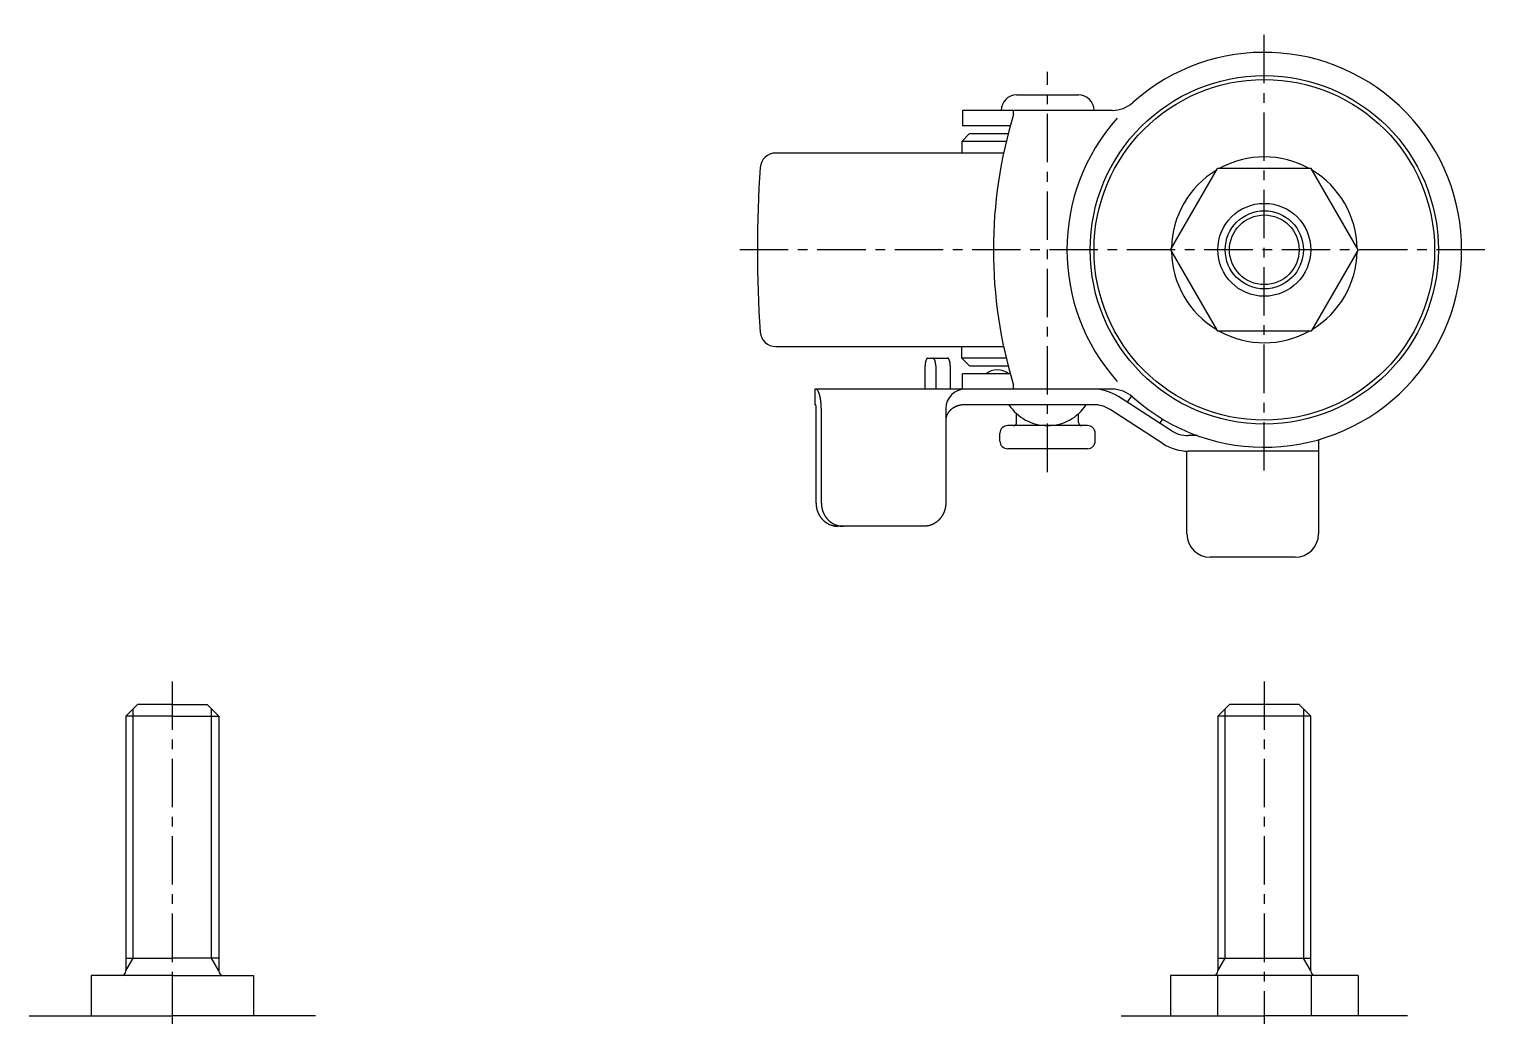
# Model space of a CAD drawing. Extents: x -9 to 224, y 0 to 262.
# Drawn here: x 35.9 to 224, y 135 to 262.4 of the extents above; entities that cross this region are included whole.
import ezdxf

# ---------------------------------------------------------------- set-up
doc = ezdxf.new("R2010")
doc.units = 0
doc.header["$LTSCALE"] = 5
doc.linetypes.add('CENTER', pattern=[2, 1.25, -0.25, 0.25, -0.25])
doc.layers.get('0').update_dxf_attribs({"linetype": 'CONTINUOUS'})
doc.layers.add('CENTER', color=1, linetype='CENTER')

msp = doc.modelspace()

# ---------------------------------------------------------------- linework, layer by layer
at = {"color": 7, "linetype": 'CONTINUOUS'}
for p, q in [((163.521041, 253.934606), (171.521041, 253.934606)), ((156.521041, 251.934606), (156.521041, 249.934606)), ((175.867797, 251.934606), (156.521041, 251.934606)), ((163.121017, 251.405645), (163.121017, 251.934606)), ((156.421041, 247.934606), (157.421041, 248.934606)), ((162.693712, 249.934606), (156.521041, 249.934606)), ((157.421041, 248.934606), (161.121041, 248.934606)), ((161.121041, 248.934606), (162.426291, 248.934606)), ((135.072077, 246.434606), (132.393978, 246.434606)), ((161.837569, 246.434606), (135.072077, 246.434606)), ((156.421041, 247.934606), (156.421041, 246.434606)), ((162.177233, 247.934606), (156.421041, 247.934606)), ((183.396688, 233.934606), (189.458866, 244.434606)), ((201.583217, 244.434606), (189.458866, 244.434606)), ((207.645394, 233.934606), (201.583217, 244.434606)), ((183.396688, 233.934606), (189.458866, 223.434606)), ((207.645394, 233.934606), (201.583217, 223.434606)), ((201.583217, 223.434606), (189.458866, 223.434606)), ((132.393978, 221.434606), (135.072077, 221.434606)), ((135.072077, 221.434606), (161.837569, 221.434606)), ((156.421041, 219.934606), (156.421041, 221.434606)), ((151.701039, 215.934606), (151.701039, 218.934606)), ((152.043059, 219.934606), (154.606484, 219.934606)), ((153.069119, 218.934606), (153.069119, 215.934606)), ((154.948505, 218.934606), (154.948505, 215.934606)), ((156.421041, 219.934606), (157.421041, 218.934606)), ((162.177233, 219.934606), (156.421041, 219.934606)), ((157.421041, 218.934606), (161.121041, 218.934606)), ((161.121041, 218.934606), (162.426291, 218.934606)), ((162.693712, 217.934606), (156.521041, 217.934606)), ((156.521041, 215.934606), (156.521041, 217.934606)), ((163.121017, 215.934606), (163.121017, 216.463566)), ((137.430595, 215.934606), (137.430595, 213.934606)), ((173.433421, 215.934606), (137.430595, 215.934606)), ((167.521041, 215.934606), (156.521041, 215.934606)), ((175.867797, 215.934606), (156.521041, 215.934606)), ((183.532271, 210.570886), (176.680285, 214.980185)), ((178.346997, 215.073645), (177.816392, 214.249093)), ((137.591466, 213.934606), (137.430595, 213.934606)), ((137.607375, 201.234606), (137.607375, 213.234606)), ((137.607375, 201.234606), (137.607375, 213.234606)), ((138.291415, 201.234606), (138.291415, 213.234606)), ((154.368796, 213.434606), (154.368796, 201.234606)), ((173.433421, 213.934606), (156.868796, 213.934606)), ((163.521041, 211.634606), (163.521041, 212.769467)), ((171.521041, 211.634606), (171.521041, 212.769467)), ((182.449983, 208.889026), (175.597997, 213.298325)), ((172.671041, 211.234606), (162.371041, 211.234606)), ((182.370815, 212.086916), (182.021041, 211.543373)), ((161.371041, 209.234606), (161.371041, 210.234606)), ((173.671041, 209.234606), (173.671041, 210.234606)), ((186.904198, 209.934606), (185.696847, 209.934606)), ((202.521041, 209.414206), (202.521041, 197.234606)), ((172.671041, 208.234606), (162.371041, 208.234606)), ((185.521041, 197.234606), (185.521041, 207.937182)), ((202.521041, 207.934606), (185.696847, 207.934606)), ((151.549718, 198.234606), (140.426453, 198.234606)), ((199.521041, 194.234606), (188.521041, 194.234606)), ((48.434495, 173.701146), (49.934495, 175.201146)), ((54.434495, 175.201146), (49.934495, 175.201146)), ((54.434495, 175.201146), (58.934495, 175.201146)), ((60.434495, 173.701146), (58.934495, 175.201146)), ((189.521041, 173.701146), (191.021041, 175.201146)), ((200.021041, 175.201146), (191.021041, 175.201146)), ((201.521041, 173.701146), (200.021041, 175.201146)), ((54.434495, 173.701146), (48.434495, 173.701146)), ((48.434495, 173.701146), (48.434495, 140.801146)), ((54.434495, 173.701146), (60.434495, 173.701146)), ((60.434495, 173.701146), (60.434495, 140.801146)), ((201.521041, 173.701146), (189.521041, 173.701146)), ((189.521041, 173.701146), (189.521041, 140.801146)), ((201.521041, 140.801146), (201.521041, 173.701146)), ((48.434495, 142.446594), (54.434495, 142.446594)), ((60.434495, 142.446594), (54.434495, 142.446594)), ((189.521041, 142.446594), (201.521041, 142.446594)), ((43.934495, 140.201146), (43.934495, 135.001146)), ((54.434495, 140.201146), (43.934495, 140.201146)), ((54.434495, 140.201146), (54.434495, 135.001146)), ((54.434495, 140.201146), (64.934495, 140.201146)), ((64.934495, 140.201146), (64.934495, 135.001146)), ((64.934495, 140.201146), (64.934495, 135.001146)), ((183.396688, 140.201146), (183.396688, 135.001146)), ((207.645394, 140.201146), (183.396688, 140.201146)), ((189.458866, 140.201146), (189.458866, 135.001146)), ((201.583217, 140.201146), (201.583217, 135.001146)), ((207.645394, 140.201146), (207.645394, 135.001146)), ((35.934495, 135.001146), (54.434495, 135.001146)), ((72.934495, 135.001146), (54.434495, 135.001146)), ((177.021041, 135.001146), (195.521041, 135.001146)), ((214.021041, 135.001146), (195.521041, 135.001146))]:
    msp.add_line(p, q, dxfattribs=at)
at = {"color": 3, "linetype": 'CONTINUOUS'}
for p, q in [((49.384495, 142.446594), (49.384495, 174.651146)), ((59.484495, 142.446594), (59.484495, 174.651146)), ((190.471041, 142.446594), (190.471041, 174.651146)), ((200.571041, 174.651146), (200.571041, 142.446594)), ((48.434495, 140.801146), (49.384495, 142.446594)), ((60.434495, 140.801146), (59.484495, 142.446594)), ((189.521041, 140.801146), (190.471041, 142.446594)), ((201.521041, 140.801146), (200.571041, 142.446594))]:
    msp.add_line(p, q, dxfattribs=at)
at = {"color": 7, "linetype": 'CONTINUOUS'}
for points in [[(152.043, 219.935, 0), (152.039, 219.935, 0), (152.035, 219.934, 0), (152.03, 219.934, 0), (152.026, 219.933, 0), (152.022, 219.933, 0), (152.018, 219.932, 0), (152.014, 219.931, 0), (152.01, 219.93, 0), (152.005, 219.929, 0), (152.001, 219.927, 0), (151.997, 219.926, 0), (151.993, 219.924, 0), (151.989, 219.922, 0), (151.985, 219.92, 0), (151.98, 219.918, 0), (151.976, 219.915, 0), (151.972, 219.913, 0), (151.968, 219.91, 0), (151.964, 219.908, 0), (151.96, 219.905, 0), (151.956, 219.902, 0), (151.952, 219.898, 0), (151.948, 219.895, 0), (151.944, 219.892, 0), (151.94, 219.888, 0), (151.936, 219.884, 0), (151.932, 219.88, 0), (151.928, 219.876, 0), (151.924, 219.872, 0), (151.92, 219.868, 0), (151.916, 219.863, 0), (151.912, 219.858, 0), (151.908, 219.854, 0), (151.904, 219.849, 0), (151.901, 219.844, 0), (151.897, 219.839, 0), (151.893, 219.833, 0), (151.889, 219.828, 0), (151.886, 219.822, 0), (151.882, 219.817, 0), (151.878, 219.811, 0), (151.874, 219.805, 0), (151.871, 219.799, 0), (151.867, 219.792, 0), (151.864, 219.786, 0), (151.86, 219.779, 0), (151.857, 219.773, 0), (151.853, 219.766, 0), (151.85, 219.759, 0), (151.846, 219.752, 0), (151.843, 219.745, 0), (151.839, 219.738, 0), (151.836, 219.73, 0), (151.833, 219.723, 0), (151.829, 219.715, 0), (151.826, 219.708, 0), (151.823, 219.7, 0), (151.82, 219.692, 0), (151.816, 219.684, 0), (151.813, 219.676, 0), (151.81, 219.667, 0), (151.807, 219.659, 0), (151.804, 219.65, 0), (151.801, 219.642, 0), (151.798, 219.633, 0), (151.795, 219.624, 0), (151.792, 219.615, 0), (151.79, 219.606, 0), (151.787, 219.597, 0), (151.784, 219.588, 0), (151.781, 219.578, 0), (151.779, 219.569, 0), (151.776, 219.559, 0), (151.773, 219.55, 0), (151.771, 219.54, 0), (151.768, 219.53, 0), (151.766, 219.52, 0), (151.763, 219.51, 0), (151.761, 219.5, 0), (151.759, 219.49, 0), (151.756, 219.48, 0), (151.754, 219.47, 0), (151.752, 219.459, 0), (151.75, 219.449, 0), (151.748, 219.438, 0), (151.745, 219.428, 0), (151.743, 219.417, 0), (151.741, 219.406, 0), (151.739, 219.395, 0), (151.738, 219.384, 0), (151.736, 219.373, 0), (151.734, 219.362, 0), (151.732, 219.351, 0), (151.73, 219.34, 0), (151.729, 219.329, 0), (151.727, 219.317, 0), (151.725, 219.306, 0), (151.724, 219.295, 0), (151.722, 219.283, 0), (151.721, 219.271, 0), (151.72, 219.26, 0), (151.718, 219.248, 0), (151.717, 219.237, 0), (151.716, 219.225, 0), (151.715, 219.213, 0), (151.713, 219.201, 0), (151.712, 219.189, 0), (151.711, 219.178, 0), (151.71, 219.166, 0), (151.709, 219.154, 0), (151.708, 219.142, 0), (151.708, 219.13, 0), (151.707, 219.118, 0), (151.706, 219.106, 0), (151.705, 219.093, 0), (151.705, 219.081, 0), (151.704, 219.069, 0), (151.704, 219.057, 0), (151.703, 219.045, 0), (151.703, 219.033, 0), (151.702, 219.02, 0), (151.702, 219.008, 0), (151.702, 218.996, 0), (151.701, 218.984, 0), (151.701, 218.971, 0), (151.701, 218.959, 0), (151.701, 218.947, 0), (151.701, 218.935, 0)], [(153.069, 218.935, 0), (153.069, 218.947, 0), (153.069, 218.959, 0), (153.069, 218.971, 0), (153.069, 218.984, 0), (153.068, 218.996, 0), (153.068, 219.008, 0), (153.068, 219.02, 0), (153.067, 219.033, 0), (153.067, 219.045, 0), (153.067, 219.057, 0), (153.066, 219.069, 0), (153.065, 219.081, 0), (153.065, 219.093, 0), (153.064, 219.106, 0), (153.063, 219.118, 0), (153.063, 219.13, 0), (153.062, 219.142, 0), (153.061, 219.154, 0), (153.06, 219.166, 0), (153.059, 219.178, 0), (153.058, 219.189, 0), (153.057, 219.201, 0), (153.056, 219.213, 0), (153.054, 219.225, 0), (153.053, 219.237, 0), (153.052, 219.248, 0), (153.051, 219.26, 0), (153.049, 219.271, 0), (153.048, 219.283, 0), (153.046, 219.295, 0), (153.045, 219.306, 0), (153.043, 219.317, 0), (153.041, 219.329, 0), (153.04, 219.34, 0), (153.038, 219.351, 0), (153.036, 219.362, 0), (153.034, 219.373, 0), (153.033, 219.384, 0), (153.031, 219.395, 0), (153.029, 219.406, 0), (153.027, 219.417, 0), (153.025, 219.428, 0), (153.023, 219.438, 0), (153.02, 219.449, 0), (153.018, 219.459, 0), (153.016, 219.47, 0), (153.014, 219.48, 0), (153.011, 219.49, 0), (153.009, 219.5, 0), (153.007, 219.51, 0), (153.004, 219.52, 0), (153.002, 219.53, 0), (152.999, 219.54, 0), (152.997, 219.55, 0), (152.994, 219.559, 0), (152.991, 219.569, 0), (152.989, 219.578, 0), (152.986, 219.588, 0), (152.983, 219.597, 0), (152.981, 219.606, 0), (152.978, 219.615, 0), (152.975, 219.624, 0), (152.972, 219.633, 0), (152.969, 219.642, 0), (152.966, 219.65, 0), (152.963, 219.659, 0), (152.96, 219.667, 0), (152.957, 219.676, 0), (152.954, 219.684, 0), (152.95, 219.692, 0), (152.947, 219.7, 0), (152.944, 219.708, 0), (152.941, 219.715, 0), (152.938, 219.723, 0), (152.934, 219.73, 0), (152.931, 219.738, 0), (152.927, 219.745, 0), (152.924, 219.752, 0), (152.921, 219.759, 0), (152.917, 219.766, 0), (152.914, 219.773, 0), (152.91, 219.779, 0), (152.907, 219.786, 0), (152.903, 219.792, 0), (152.899, 219.799, 0), (152.896, 219.805, 0), (152.892, 219.811, 0), (152.888, 219.817, 0), (152.885, 219.822, 0), (152.881, 219.828, 0), (152.877, 219.833, 0), (152.873, 219.839, 0), (152.87, 219.844, 0), (152.866, 219.849, 0), (152.862, 219.854, 0), (152.858, 219.858, 0), (152.854, 219.863, 0), (152.85, 219.868, 0), (152.846, 219.872, 0), (152.842, 219.876, 0), (152.838, 219.88, 0), (152.834, 219.884, 0), (152.83, 219.888, 0), (152.826, 219.892, 0), (152.822, 219.895, 0), (152.818, 219.898, 0), (152.814, 219.902, 0), (152.81, 219.905, 0), (152.806, 219.908, 0), (152.802, 219.91, 0), (152.798, 219.913, 0), (152.794, 219.915, 0), (152.79, 219.918, 0), (152.786, 219.92, 0), (152.781, 219.922, 0), (152.777, 219.924, 0), (152.773, 219.926, 0), (152.769, 219.927, 0), (152.765, 219.929, 0), (152.761, 219.93, 0), (152.756, 219.931, 0), (152.752, 219.932, 0), (152.748, 219.933, 0), (152.744, 219.933, 0), (152.74, 219.934, 0), (152.735, 219.934, 0), (152.731, 219.935, 0), (152.727, 219.935, 0)], [(154.949, 218.935, 0), (154.948, 218.947, 0), (154.948, 218.959, 0), (154.948, 218.971, 0), (154.948, 218.984, 0), (154.948, 218.996, 0), (154.948, 219.008, 0), (154.947, 219.02, 0), (154.947, 219.033, 0), (154.946, 219.045, 0), (154.946, 219.057, 0), (154.945, 219.069, 0), (154.945, 219.081, 0), (154.944, 219.093, 0), (154.943, 219.106, 0), (154.943, 219.118, 0), (154.942, 219.13, 0), (154.941, 219.142, 0), (154.94, 219.154, 0), (154.939, 219.166, 0), (154.938, 219.178, 0), (154.937, 219.189, 0), (154.936, 219.201, 0), (154.935, 219.213, 0), (154.934, 219.225, 0), (154.933, 219.237, 0), (154.931, 219.248, 0), (154.93, 219.26, 0), (154.929, 219.271, 0), (154.927, 219.283, 0), (154.926, 219.295, 0), (154.924, 219.306, 0), (154.922, 219.317, 0), (154.921, 219.329, 0), (154.919, 219.34, 0), (154.917, 219.351, 0), (154.916, 219.362, 0), (154.914, 219.373, 0), (154.912, 219.384, 0), (154.91, 219.395, 0), (154.908, 219.406, 0), (154.906, 219.417, 0), (154.904, 219.428, 0), (154.902, 219.438, 0), (154.9, 219.449, 0), (154.898, 219.459, 0), (154.895, 219.47, 0), (154.893, 219.48, 0), (154.891, 219.49, 0), (154.889, 219.5, 0), (154.886, 219.51, 0), (154.884, 219.52, 0), (154.881, 219.53, 0), (154.879, 219.54, 0), (154.876, 219.55, 0), (154.874, 219.559, 0), (154.871, 219.569, 0), (154.868, 219.578, 0), (154.865, 219.588, 0), (154.863, 219.597, 0), (154.86, 219.606, 0), (154.857, 219.615, 0), (154.854, 219.624, 0), (154.851, 219.633, 0), (154.848, 219.642, 0), (154.845, 219.65, 0), (154.842, 219.659, 0), (154.839, 219.667, 0), (154.836, 219.676, 0), (154.833, 219.684, 0), (154.83, 219.692, 0), (154.827, 219.7, 0), (154.823, 219.708, 0), (154.82, 219.715, 0), (154.817, 219.723, 0), (154.814, 219.73, 0), (154.81, 219.738, 0), (154.807, 219.745, 0), (154.803, 219.752, 0), (154.8, 219.759, 0), (154.797, 219.766, 0), (154.793, 219.773, 0), (154.789, 219.779, 0), (154.786, 219.786, 0), (154.782, 219.792, 0), (154.779, 219.799, 0), (154.775, 219.805, 0), (154.771, 219.811, 0), (154.768, 219.817, 0), (154.764, 219.822, 0), (154.76, 219.828, 0), (154.756, 219.833, 0), (154.753, 219.839, 0), (154.749, 219.844, 0), (154.745, 219.849, 0), (154.741, 219.854, 0), (154.737, 219.858, 0), (154.733, 219.863, 0), (154.73, 219.868, 0), (154.726, 219.872, 0), (154.722, 219.876, 0), (154.718, 219.88, 0), (154.714, 219.884, 0), (154.71, 219.888, 0), (154.706, 219.892, 0), (154.702, 219.895, 0), (154.698, 219.898, 0), (154.694, 219.902, 0), (154.69, 219.905, 0), (154.686, 219.908, 0), (154.681, 219.91, 0), (154.677, 219.913, 0), (154.673, 219.915, 0), (154.669, 219.918, 0), (154.665, 219.92, 0), (154.661, 219.922, 0), (154.657, 219.924, 0), (154.653, 219.926, 0), (154.648, 219.927, 0), (154.644, 219.929, 0), (154.64, 219.93, 0), (154.636, 219.931, 0), (154.632, 219.932, 0), (154.627, 219.933, 0), (154.623, 219.933, 0), (154.619, 219.934, 0), (154.615, 219.934, 0), (154.611, 219.935, 0), (154.606, 219.935, 0)], [(138.291, 213.235, 0), (138.291, 213.268, 0), (138.291, 213.301, 0), (138.291, 213.334, 0), (138.291, 213.367, 0), (138.29, 213.4, 0), (138.29, 213.433, 0), (138.289, 213.466, 0), (138.288, 213.499, 0), (138.287, 213.532, 0), (138.286, 213.565, 0), (138.285, 213.598, 0), (138.284, 213.631, 0), (138.283, 213.664, 0), (138.281, 213.696, 0), (138.28, 213.729, 0), (138.278, 213.761, 0), (138.276, 213.794, 0), (138.274, 213.826, 0), (138.272, 213.858, 0), (138.27, 213.891, 0), (138.268, 213.923, 0), (138.266, 213.955, 0), (138.264, 213.987, 0), (138.261, 214.018, 0), (138.259, 214.05, 0), (138.256, 214.082, 0), (138.253, 214.113, 0), (138.25, 214.144, 0), (138.248, 214.175, 0), (138.245, 214.206, 0), (138.241, 214.237, 0), (138.238, 214.268, 0), (138.235, 214.298, 0), (138.231, 214.329, 0), (138.228, 214.359, 0), (138.224, 214.389, 0), (138.22, 214.419, 0), (138.217, 214.449, 0), (138.213, 214.478, 0), (138.209, 214.507, 0), (138.205, 214.537, 0), (138.2, 214.565, 0), (138.196, 214.594, 0), (138.192, 214.623, 0), (138.187, 214.651, 0), (138.183, 214.679, 0), (138.178, 214.707, 0), (138.173, 214.735, 0), (138.169, 214.762, 0), (138.164, 214.789, 0), (138.159, 214.816, 0), (138.154, 214.843, 0), (138.149, 214.869, 0), (138.143, 214.896, 0), (138.138, 214.922, 0), (138.133, 214.947, 0), (138.127, 214.973, 0), (138.121, 214.998, 0), (138.116, 215.023, 0), (138.11, 215.048, 0), (138.104, 215.072, 0), (138.098, 215.096, 0), (138.092, 215.12, 0), (138.086, 215.144, 0), (138.08, 215.167, 0), (138.074, 215.19, 0), (138.068, 215.213, 0), (138.062, 215.235, 0), (138.055, 215.257, 0), (138.049, 215.279, 0), (138.042, 215.301, 0), (138.036, 215.322, 0), (138.029, 215.343, 0), (138.022, 215.363, 0), (138.015, 215.383, 0), (138.008, 215.403, 0), (138.001, 215.423, 0), (137.995, 215.442, 0), (137.987, 215.461, 0), (137.98, 215.48, 0), (137.973, 215.498, 0), (137.966, 215.516, 0), (137.959, 215.533, 0), (137.951, 215.55, 0), (137.944, 215.567, 0), (137.936, 215.584, 0), (137.929, 215.6, 0), (137.921, 215.616, 0), (137.914, 215.631, 0), (137.906, 215.646, 0), (137.898, 215.661, 0), (137.891, 215.675, 0), (137.883, 215.689, 0), (137.875, 215.703, 0), (137.867, 215.716, 0), (137.859, 215.729, 0), (137.851, 215.742, 0), (137.843, 215.754, 0), (137.835, 215.765, 0), (137.827, 215.777, 0), (137.819, 215.788, 0), (137.811, 215.798, 0), (137.803, 215.809, 0), (137.795, 215.818, 0), (137.786, 215.828, 0), (137.778, 215.837, 0), (137.77, 215.845, 0), (137.762, 215.854, 0), (137.753, 215.862, 0), (137.745, 215.869, 0), (137.736, 215.876, 0), (137.728, 215.883, 0), (137.72, 215.889, 0), (137.711, 215.895, 0), (137.703, 215.9, 0), (137.694, 215.905, 0), (137.686, 215.91, 0), (137.677, 215.914, 0), (137.669, 215.918, 0), (137.66, 215.922, 0), (137.652, 215.925, 0), (137.643, 215.927, 0), (137.634, 215.93, 0), (137.626, 215.931, 0), (137.617, 215.933, 0), (137.609, 215.934, 0), (137.6, 215.934, 0), (137.591, 215.935, 0)], [(137.607, 213.235, 0), (137.607, 213.243, 0), (137.607, 213.252, 0), (137.607, 213.26, 0), (137.607, 213.269, 0), (137.607, 213.278, 0), (137.607, 213.286, 0), (137.607, 213.295, 0), (137.607, 213.303, 0), (137.607, 213.312, 0), (137.607, 213.32, 0), (137.607, 213.329, 0), (137.607, 213.337, 0), (137.607, 213.346, 0), (137.607, 213.354, 0), (137.607, 213.363, 0), (137.607, 213.371, 0), (137.607, 213.38, 0), (137.607, 213.388, 0), (137.607, 213.396, 0), (137.607, 213.405, 0), (137.607, 213.413, 0), (137.607, 213.421, 0), (137.607, 213.43, 0), (137.607, 213.438, 0), (137.607, 213.446, 0), (137.607, 213.454, 0), (137.607, 213.462, 0), (137.606, 213.47, 0), (137.606, 213.478, 0), (137.606, 213.487, 0), (137.606, 213.495, 0), (137.606, 213.502, 0), (137.606, 213.51, 0), (137.606, 213.518, 0), (137.606, 213.526, 0), (137.606, 213.534, 0), (137.606, 213.542, 0), (137.606, 213.549, 0), (137.606, 213.557, 0), (137.605, 213.565, 0), (137.605, 213.572, 0), (137.605, 213.58, 0), (137.605, 213.587, 0), (137.605, 213.594, 0), (137.605, 213.602, 0), (137.605, 213.609, 0), (137.605, 213.616, 0), (137.605, 213.624, 0), (137.605, 213.631, 0), (137.604, 213.638, 0), (137.604, 213.645, 0), (137.604, 213.652, 0), (137.604, 213.658, 0), (137.604, 213.665, 0), (137.604, 213.672, 0), (137.604, 213.679, 0), (137.604, 213.685, 0), (137.604, 213.692, 0), (137.603, 213.698, 0), (137.603, 213.705, 0), (137.603, 213.711, 0), (137.603, 213.717, 0), (137.603, 213.723, 0), (137.603, 213.73, 0), (137.603, 213.736, 0), (137.602, 213.742, 0), (137.602, 213.747, 0), (137.602, 213.753, 0), (137.602, 213.759, 0), (137.602, 213.765, 0), (137.602, 213.77, 0), (137.602, 213.776, 0), (137.601, 213.781, 0), (137.601, 213.786, 0), (137.601, 213.792, 0), (137.601, 213.797, 0), (137.601, 213.802, 0), (137.601, 213.807, 0), (137.6, 213.812, 0), (137.6, 213.817, 0), (137.6, 213.821, 0), (137.6, 213.826, 0), (137.6, 213.831, 0), (137.6, 213.835, 0), (137.599, 213.839, 0), (137.599, 213.844, 0), (137.599, 213.848, 0), (137.599, 213.852, 0), (137.599, 213.856, 0), (137.599, 213.86, 0), (137.598, 213.864, 0), (137.598, 213.867, 0), (137.598, 213.871, 0), (137.598, 213.875, 0), (137.598, 213.878, 0), (137.598, 213.881, 0), (137.597, 213.885, 0), (137.597, 213.888, 0), (137.597, 213.891, 0), (137.597, 213.894, 0), (137.597, 213.897, 0), (137.596, 213.899, 0), (137.596, 213.902, 0), (137.596, 213.904, 0), (137.596, 213.907, 0), (137.596, 213.909, 0), (137.596, 213.911, 0), (137.595, 213.914, 0), (137.595, 213.916, 0), (137.595, 213.918, 0), (137.595, 213.919, 0), (137.595, 213.921, 0), (137.594, 213.923, 0), (137.594, 213.924, 0), (137.594, 213.926, 0), (137.594, 213.927, 0), (137.594, 213.928, 0), (137.593, 213.929, 0), (137.593, 213.93, 0), (137.593, 213.931, 0), (137.593, 213.932, 0), (137.593, 213.933, 0), (137.592, 213.933, 0), (137.592, 213.934, 0), (137.592, 213.934, 0), (137.592, 213.934, 0), (137.592, 213.935, 0), (137.591, 213.935, 0)], [(156.869, 213.935, 0), (156.838, 213.934, 0), (156.807, 213.934, 0), (156.777, 213.933, 0), (156.746, 213.932, 0), (156.715, 213.931, 0), (156.685, 213.929, 0), (156.654, 213.927, 0), (156.624, 213.925, 0), (156.593, 213.922, 0), (156.563, 213.92, 0), (156.532, 213.916, 0), (156.502, 213.913, 0), (156.472, 213.909, 0), (156.441, 213.905, 0), (156.411, 213.901, 0), (156.381, 213.896, 0), (156.351, 213.891, 0), (156.321, 213.886, 0), (156.291, 213.88, 0), (156.261, 213.875, 0), (156.232, 213.869, 0), (156.202, 213.862, 0), (156.172, 213.855, 0), (156.143, 213.848, 0), (156.114, 213.841, 0), (156.085, 213.834, 0), (156.056, 213.826, 0), (156.027, 213.818, 0), (155.998, 213.809, 0), (155.969, 213.801, 0), (155.941, 213.792, 0), (155.912, 213.782, 0), (155.884, 213.773, 0), (155.856, 213.763, 0), (155.828, 213.753, 0), (155.8, 213.743, 0), (155.772, 213.732, 0), (155.745, 213.721, 0), (155.717, 213.71, 0), (155.69, 213.698, 0), (155.663, 213.687, 0), (155.637, 213.675, 0), (155.61, 213.663, 0), (155.584, 213.65, 0), (155.557, 213.637, 0), (155.531, 213.624, 0), (155.505, 213.611, 0), (155.48, 213.598, 0), (155.454, 213.584, 0), (155.429, 213.57, 0), (155.404, 213.556, 0), (155.38, 213.541, 0), (155.355, 213.526, 0), (155.331, 213.511, 0), (155.307, 213.496, 0), (155.283, 213.481, 0), (155.259, 213.465, 0), (155.236, 213.449, 0), (155.213, 213.433, 0), (155.19, 213.417, 0), (155.167, 213.4, 0), (155.145, 213.383, 0), (155.123, 213.366, 0), (155.101, 213.349, 0), (155.079, 213.331, 0), (155.058, 213.314, 0), (155.037, 213.296, 0), (155.016, 213.278, 0), (154.996, 213.259, 0), (154.976, 213.241, 0), (154.956, 213.222, 0), (154.936, 213.203, 0), (154.917, 213.184, 0), (154.898, 213.165, 0), (154.879, 213.146, 0), (154.861, 213.126, 0), (154.843, 213.106, 0), (154.825, 213.086, 0), (154.807, 213.066, 0), (154.79, 213.046, 0), (154.773, 213.025, 0), (154.757, 213.005, 0), (154.74, 212.984, 0), (154.724, 212.963, 0), (154.709, 212.942, 0), (154.694, 212.92, 0), (154.679, 212.899, 0), (154.664, 212.877, 0), (154.65, 212.856, 0), (154.636, 212.834, 0), (154.622, 212.812, 0), (154.609, 212.79, 0), (154.596, 212.767, 0), (154.583, 212.745, 0), (154.571, 212.723, 0), (154.559, 212.7, 0), (154.548, 212.677, 0), (154.536, 212.654, 0), (154.525, 212.631, 0), (154.515, 212.608, 0), (154.505, 212.585, 0), (154.495, 212.562, 0), (154.486, 212.539, 0), (154.476, 212.515, 0), (154.468, 212.492, 0), (154.459, 212.468, 0), (154.451, 212.444, 0), (154.444, 212.421, 0), (154.436, 212.397, 0), (154.43, 212.373, 0), (154.423, 212.349, 0), (154.417, 212.325, 0), (154.411, 212.301, 0), (154.406, 212.277, 0), (154.401, 212.252, 0), (154.396, 212.228, 0), (154.392, 212.204, 0), (154.388, 212.179, 0), (154.384, 212.155, 0), (154.381, 212.131, 0), (154.378, 212.106, 0), (154.376, 212.082, 0), (154.374, 212.057, 0), (154.372, 212.033, 0), (154.37, 212.008, 0), (154.37, 211.984, 0), (154.369, 211.959, 0), (154.369, 211.935, 0)], [(137.607, 201.235, 0), (137.608, 201.198, 0), (137.608, 201.161, 0), (137.609, 201.124, 0), (137.611, 201.087, 0), (137.613, 201.051, 0), (137.615, 201.014, 0), (137.618, 200.977, 0), (137.621, 200.941, 0), (137.625, 200.904, 0), (137.629, 200.867, 0), (137.633, 200.831, 0), (137.638, 200.794, 0), (137.643, 200.758, 0), (137.649, 200.722, 0), (137.655, 200.685, 0), (137.662, 200.649, 0), (137.668, 200.613, 0), (137.676, 200.577, 0), (137.684, 200.541, 0), (137.692, 200.506, 0), (137.7, 200.47, 0), (137.709, 200.434, 0), (137.719, 200.399, 0), (137.729, 200.364, 0), (137.739, 200.329, 0), (137.75, 200.294, 0), (137.761, 200.259, 0), (137.772, 200.224, 0), (137.784, 200.189, 0), (137.796, 200.155, 0), (137.809, 200.121, 0), (137.822, 200.087, 0), (137.835, 200.053, 0), (137.849, 200.019, 0), (137.863, 199.985, 0), (137.878, 199.952, 0), (137.893, 199.919, 0), (137.908, 199.886, 0), (137.924, 199.853, 0), (137.94, 199.82, 0), (137.957, 199.788, 0), (137.974, 199.756, 0), (137.991, 199.724, 0), (138.008, 199.692, 0), (138.026, 199.661, 0), (138.045, 199.63, 0), (138.063, 199.599, 0), (138.082, 199.568, 0), (138.102, 199.537, 0), (138.122, 199.507, 0), (138.142, 199.477, 0), (138.162, 199.448, 0), (138.183, 199.418, 0), (138.204, 199.389, 0), (138.225, 199.36, 0), (138.247, 199.331, 0), (138.269, 199.303, 0), (138.292, 199.275, 0), (138.315, 199.247, 0), (138.338, 199.22, 0), (138.361, 199.193, 0), (138.385, 199.166, 0), (138.409, 199.139, 0), (138.433, 199.113, 0), (138.458, 199.087, 0), (138.483, 199.062, 0), (138.508, 199.037, 0), (138.533, 199.012, 0), (138.559, 198.987, 0), (138.585, 198.963, 0), (138.611, 198.939, 0), (138.638, 198.916, 0), (138.665, 198.892, 0), (138.692, 198.87, 0), (138.719, 198.847, 0), (138.747, 198.825, 0), (138.775, 198.803, 0), (138.803, 198.782, 0), (138.832, 198.761, 0), (138.86, 198.74, 0), (138.889, 198.72, 0), (138.918, 198.7, 0), (138.948, 198.681, 0), (138.977, 198.661, 0), (139.007, 198.643, 0), (139.037, 198.624, 0), (139.067, 198.606, 0), (139.098, 198.589, 0), (139.128, 198.572, 0), (139.159, 198.555, 0), (139.19, 198.539, 0), (139.221, 198.523, 0), (139.253, 198.507, 0), (139.284, 198.492, 0), (139.316, 198.477, 0), (139.348, 198.463, 0), (139.38, 198.449, 0), (139.412, 198.436, 0), (139.444, 198.423, 0), (139.477, 198.41, 0), (139.509, 198.398, 0), (139.542, 198.386, 0), (139.575, 198.375, 0), (139.608, 198.364, 0), (139.641, 198.353, 0), (139.675, 198.343, 0), (139.708, 198.334, 0), (139.741, 198.325, 0), (139.775, 198.316, 0), (139.809, 198.307, 0), (139.843, 198.3, 0), (139.876, 198.292, 0), (139.91, 198.285, 0), (139.944, 198.279, 0), (139.979, 198.273, 0), (140.013, 198.267, 0), (140.047, 198.262, 0), (140.081, 198.257, 0), (140.116, 198.253, 0), (140.15, 198.249, 0), (140.185, 198.246, 0), (140.219, 198.243, 0), (140.254, 198.24, 0), (140.288, 198.238, 0), (140.323, 198.237, 0), (140.357, 198.236, 0), (140.392, 198.235, 0), (140.426, 198.235, 0)], [(138.291, 201.235, 0), (138.292, 201.198, 0), (138.292, 201.161, 0), (138.293, 201.124, 0), (138.295, 201.087, 0), (138.297, 201.051, 0), (138.299, 201.014, 0), (138.302, 200.977, 0), (138.305, 200.941, 0), (138.309, 200.904, 0), (138.313, 200.867, 0), (138.317, 200.831, 0), (138.322, 200.794, 0), (138.327, 200.758, 0), (138.333, 200.722, 0), (138.339, 200.685, 0), (138.346, 200.649, 0), (138.353, 200.613, 0), (138.36, 200.577, 0), (138.368, 200.541, 0), (138.376, 200.506, 0), (138.385, 200.47, 0), (138.394, 200.434, 0), (138.403, 200.399, 0), (138.413, 200.364, 0), (138.423, 200.329, 0), (138.434, 200.294, 0), (138.445, 200.259, 0), (138.456, 200.224, 0), (138.468, 200.189, 0), (138.48, 200.155, 0), (138.493, 200.121, 0), (138.506, 200.087, 0), (138.519, 200.053, 0), (138.533, 200.019, 0), (138.547, 199.985, 0), (138.562, 199.952, 0), (138.577, 199.919, 0), (138.592, 199.886, 0), (138.608, 199.853, 0), (138.624, 199.82, 0), (138.641, 199.788, 0), (138.658, 199.756, 0), (138.675, 199.724, 0), (138.692, 199.692, 0), (138.71, 199.661, 0), (138.729, 199.63, 0), (138.747, 199.599, 0), (138.767, 199.568, 0), (138.786, 199.537, 0), (138.806, 199.507, 0), (138.826, 199.477, 0), (138.846, 199.448, 0), (138.867, 199.418, 0), (138.888, 199.389, 0), (138.91, 199.36, 0), (138.931, 199.331, 0), (138.953, 199.303, 0), (138.976, 199.275, 0), (138.999, 199.247, 0), (139.022, 199.22, 0), (139.045, 199.193, 0), (139.069, 199.166, 0), (139.093, 199.139, 0), (139.117, 199.113, 0), (139.142, 199.087, 0), (139.167, 199.062, 0), (139.192, 199.037, 0), (139.217, 199.012, 0), (139.243, 198.987, 0), (139.269, 198.963, 0), (139.295, 198.939, 0), (139.322, 198.916, 0), (139.349, 198.892, 0), (139.376, 198.87, 0), (139.404, 198.847, 0), (139.431, 198.825, 0), (139.459, 198.803, 0), (139.487, 198.782, 0), (139.516, 198.761, 0), (139.544, 198.74, 0), (139.573, 198.72, 0), (139.602, 198.7, 0), (139.632, 198.681, 0), (139.661, 198.661, 0), (139.691, 198.643, 0), (139.721, 198.624, 0), (139.751, 198.606, 0), (139.782, 198.589, 0), (139.812, 198.572, 0), (139.843, 198.555, 0), (139.874, 198.539, 0), (139.905, 198.523, 0), (139.937, 198.507, 0), (139.968, 198.492, 0), (140, 198.477, 0), (140.032, 198.463, 0), (140.064, 198.449, 0), (140.096, 198.436, 0), (140.128, 198.423, 0), (140.161, 198.41, 0), (140.193, 198.398, 0), (140.226, 198.386, 0), (140.259, 198.375, 0), (140.292, 198.364, 0), (140.325, 198.353, 0), (140.359, 198.343, 0), (140.392, 198.334, 0), (140.426, 198.325, 0), (140.459, 198.316, 0), (140.493, 198.307, 0), (140.527, 198.3, 0), (140.561, 198.292, 0), (140.594, 198.285, 0), (140.629, 198.279, 0), (140.663, 198.273, 0), (140.697, 198.267, 0), (140.731, 198.262, 0), (140.765, 198.257, 0), (140.8, 198.253, 0), (140.834, 198.249, 0), (140.869, 198.246, 0), (140.903, 198.243, 0), (140.938, 198.24, 0), (140.972, 198.238, 0), (141.007, 198.237, 0), (141.041, 198.236, 0), (141.076, 198.235, 0), (141.11, 198.235, 0)], [(154.369, 201.235, 0), (154.369, 201.198, 0), (154.368, 201.161, 0), (154.367, 201.124, 0), (154.365, 201.087, 0), (154.363, 201.051, 0), (154.361, 201.014, 0), (154.358, 200.977, 0), (154.355, 200.941, 0), (154.352, 200.904, 0), (154.348, 200.867, 0), (154.343, 200.831, 0), (154.338, 200.794, 0), (154.333, 200.758, 0), (154.327, 200.722, 0), (154.321, 200.685, 0), (154.315, 200.649, 0), (154.308, 200.613, 0), (154.3, 200.577, 0), (154.293, 200.541, 0), (154.284, 200.506, 0), (154.276, 200.47, 0), (154.267, 200.434, 0), (154.257, 200.399, 0), (154.247, 200.364, 0), (154.237, 200.329, 0), (154.227, 200.294, 0), (154.215, 200.259, 0), (154.204, 200.224, 0), (154.192, 200.189, 0), (154.18, 200.155, 0), (154.167, 200.121, 0), (154.154, 200.087, 0), (154.141, 200.053, 0), (154.127, 200.019, 0), (154.113, 199.985, 0), (154.098, 199.952, 0), (154.083, 199.919, 0), (154.068, 199.886, 0), (154.052, 199.853, 0), (154.036, 199.82, 0), (154.019, 199.788, 0), (154.003, 199.756, 0), (153.985, 199.724, 0), (153.968, 199.692, 0), (153.95, 199.661, 0), (153.931, 199.63, 0), (153.913, 199.599, 0), (153.894, 199.568, 0), (153.874, 199.537, 0), (153.855, 199.507, 0), (153.834, 199.477, 0), (153.814, 199.448, 0), (153.793, 199.418, 0), (153.772, 199.389, 0), (153.751, 199.36, 0), (153.729, 199.331, 0), (153.707, 199.303, 0), (153.684, 199.275, 0), (153.662, 199.247, 0), (153.639, 199.22, 0), (153.615, 199.193, 0), (153.591, 199.166, 0), (153.567, 199.139, 0), (153.543, 199.113, 0), (153.518, 199.087, 0), (153.494, 199.062, 0), (153.468, 199.037, 0), (153.443, 199.012, 0), (153.417, 198.987, 0), (153.391, 198.963, 0), (153.365, 198.939, 0), (153.338, 198.916, 0), (153.311, 198.892, 0), (153.284, 198.87, 0), (153.257, 198.847, 0), (153.229, 198.825, 0), (153.201, 198.803, 0), (153.173, 198.782, 0), (153.145, 198.761, 0), (153.116, 198.74, 0), (153.087, 198.72, 0), (153.058, 198.7, 0), (153.029, 198.681, 0), (152.999, 198.661, 0), (152.969, 198.643, 0), (152.939, 198.624, 0), (152.909, 198.606, 0), (152.879, 198.589, 0), (152.848, 198.572, 0), (152.817, 198.555, 0), (152.786, 198.539, 0), (152.755, 198.523, 0), (152.724, 198.507, 0), (152.692, 198.492, 0), (152.66, 198.477, 0), (152.629, 198.463, 0), (152.596, 198.449, 0), (152.564, 198.436, 0), (152.532, 198.423, 0), (152.499, 198.41, 0), (152.467, 198.398, 0), (152.434, 198.386, 0), (152.401, 198.375, 0), (152.368, 198.364, 0), (152.335, 198.353, 0), (152.302, 198.343, 0), (152.268, 198.334, 0), (152.235, 198.325, 0), (152.201, 198.316, 0), (152.167, 198.307, 0), (152.134, 198.3, 0), (152.1, 198.292, 0), (152.066, 198.285, 0), (152.032, 198.279, 0), (151.998, 198.273, 0), (151.963, 198.267, 0), (151.929, 198.262, 0), (151.895, 198.257, 0), (151.86, 198.253, 0), (151.826, 198.249, 0), (151.792, 198.246, 0), (151.757, 198.243, 0), (151.723, 198.24, 0), (151.688, 198.238, 0), (151.653, 198.237, 0), (151.619, 198.236, 0), (151.584, 198.235, 0), (151.55, 198.235, 0)]]:
    msp.add_polyline3d(points, dxfattribs=at)
for radius in [22.5, 22, 6, 4.5]:
    msp.add_circle((195.521041, 233.934606), radius, dxfattribs=at)
at = {"color": 3, "linetype": 'CONTINUOUS'}
msp.add_circle((195.521041, 233.934606), 5.05, dxfattribs=at)
at = {"color": 7, "linetype": 'CONTINUOUS'}
for centre, radius, start, end in [((195.521041, 233.934606), 25.5, 228.224652, 131.775348), ((163.521041, 251.934606), 2, 90, 180), ((171.521041, 251.934606), 2, 0, 90), ((175.867797, 255.934606), 4, 270, 311.775348), ((220.521041, 233.934606), 60, 163.071147, 196.928853), ((195.521041, 233.934606), 25.5, 138.189685, 221.810315), ((132.393978, 244.434606), 2, 90, 175.931679), ((280.021041, 233.934606), 150, 175.931679, 184.068321), ((195.521041, 233.934606), 12, 61.044976, 118.955024), ((195.521041, 233.934606), 12, 121.044953, 178.955047), ((195.521041, 233.934606), 12, 1.044953, 58.955047), ((195.521041, 233.934606), 12, 181.044953, 238.955047), ((195.521041, 233.934606), 12, 301.044953, 358.955047), ((132.393978, 223.434606), 2, 184.068321, 270), ((195.521041, 233.934606), 12, 241.044976, 298.955024), ((161.021041, 215.934246), 2.50036, 53.132852, 126.867148), ((156.868796, 213.434606), 2.5, 90, 180), ((173.433421, 209.934606), 6, 57.238446, 90), ((175.867797, 211.934606), 4, 48.224652, 90), ((167.521041, 217.214235), 5.97963, 213.261907, 326.738093), ((173.433421, 209.934606), 4, 57.238446, 90), ((162.371041, 210.234606), 1, 90, 180), ((163.121041, 211.634606), 0.4, 270, 0), ((171.921041, 211.634606), 0.4, 180, 270), ((172.671041, 210.234606), 1, 0, 90), ((162.371041, 209.234606), 1, 180, 270), ((172.671041, 209.234606), 1, 270, 0), ((185.696847, 213.934606), 6, 237.238446, 270), ((185.696847, 213.934606), 4, 237.238446, 270), ((188.521041, 197.234606), 3, 180, 270), ((199.521041, 197.234606), 3, 270, 0), ((47.834495, 140.801146), 0.6, 270, 0), ((61.034495, 140.801146), 0.6, 180, 270), ((188.921041, 140.801146), 0.6, 270, 0), ((202.121041, 140.801146), 0.6, 180, 270)]:
    msp.add_arc(centre, radius, start, end, dxfattribs=at)
at = {"layer": 'CENTER', "color": 1, "linetype": 'CENTER'}
for p, q in [((195.521041, 205.434606), (195.521041, 262.434606)), ((167.521041, 205.234606), (167.521041, 256.934606)), ((224.021041, 233.934606), (127.021041, 233.934606)), ((54.434495, 178.201146), (54.434495, 39.904896)), ((195.521041, 178.201146), (195.521041, 100.324252))]:
    msp.add_line(p, q, dxfattribs=at)

doc.saveas('drawing.dxf')
